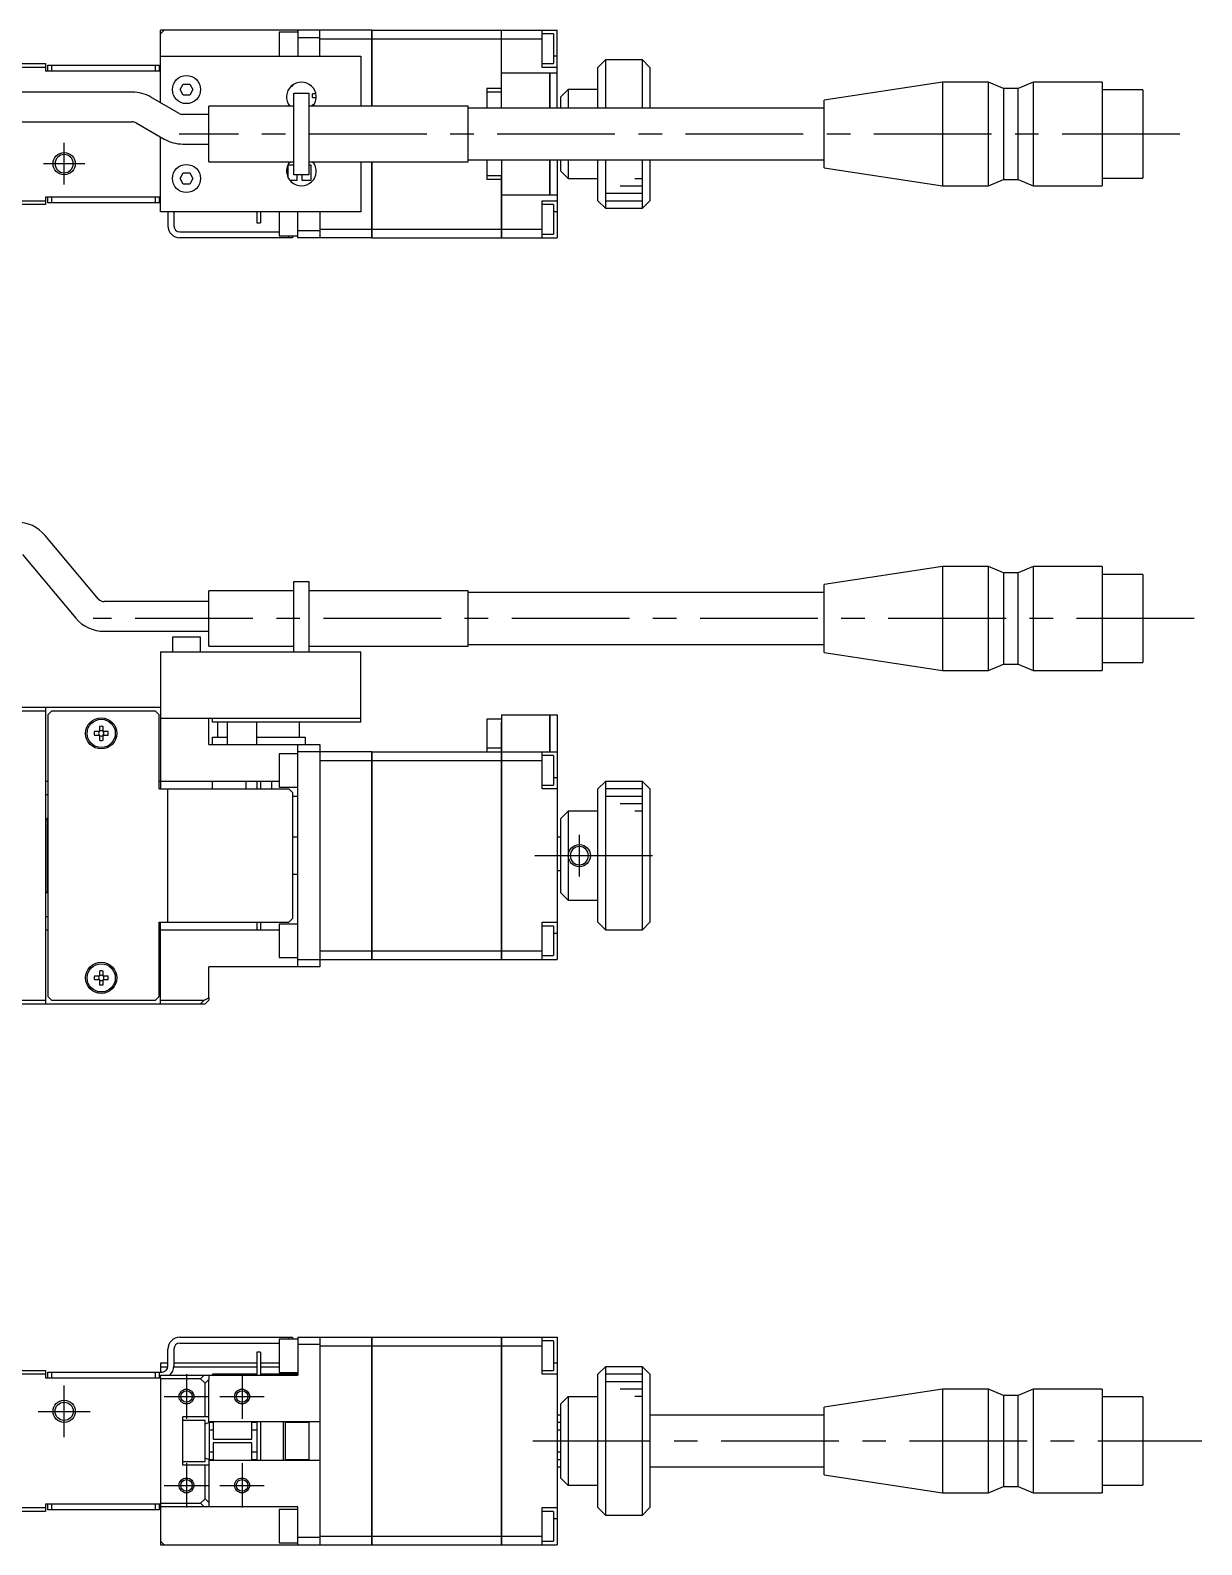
# Model space of a CAD drawing. Extents: x -1 to 626, y -8 to 214.
# Drawn here: x 147.4 to 305.4, y 10 to 214.4 of the extents above; entities that cross this region are included whole.
import ezdxf

# ---------------------------------------------------------------- set-up
doc = ezdxf.new("R2010")
doc.units = 0
doc.header["$LTSCALE"] = 0.5
doc.linetypes.add('CENTER', pattern=[50.8, 31.75, -6.35, 6.35, -6.35])
for name, color, linetype in [('MSM_CENTER', 1, 'CENTER'), ('MSM_CONTINUOUS', 7, 'CONTINUOUS'), ('MSM_NARROW', 5, 'CONTINUOUS')]:
    doc.layers.add(name, color=color, linetype=linetype)

msp = doc.modelspace()

# ---------------------------------------------------------------- linework, layer by layer
at = {"layer": 'MSM_CENTER'}
for p, q in [((302.500001, 200.387477), (167.500001, 200.387477)), ((152.000001, 193.587476), (152.000001, 199.187476)), ((149.200001, 196.387476), (154.800001, 196.387476)), ((304.446118, 135.000001), (155.933815, 135.000001)), ((221.499997, 100.199924), (221.499997, 105.799924)), ((215.500001, 103.000001), (233.500001, 103.000001)), ((168.500001, 33), (168.500001, 27)), ((176.000001, 33), (176.000001, 27)), ((152.000001, 24.500001), (152.000001, 31.500001)), ((165.500001, 30), (171.500001, 30)), ((173.000001, 30), (179.000001, 30)), ((148.500001, 28.000001), (155.500001, 28.000001)), ((215.216783, 24), (305.441226, 24)), ((168.500001, 21), (168.500001, 15)), ((176.000001, 21), (176.000001, 15)), ((165.500001, 18), (171.500001, 18)), ((173.000001, 18), (179.000001, 18))]:
    msp.add_line(p, q, dxfattribs=at)
at = {"layer": 'MSM_CONTINUOUS'}
for p, q in [((165.000001, 204.614265), (165.000001, 214.387477)), ((165.000001, 213.887477), (165.500001, 214.387477)), ((193.490001, 214.387477), (165.000001, 214.387477)), ((181.000001, 214.137477), (181.000001, 210.887477)), ((183.500001, 214.137477), (181.000001, 214.137477)), ((183.500001, 214.387477), (183.500001, 210.887477)), ((186.500001, 213.387477), (183.500001, 213.387477)), ((186.500001, 210.887477), (186.500001, 214.387477)), ((186.500001, 213.23271), (193.490001, 213.23271)), ((193.490001, 204.137477), (193.490001, 214.387477)), ((193.500001, 214.377477), (193.490001, 214.377477)), ((193.500001, 213.228817), (193.490001, 213.228817)), ((193.500001, 214.387477), (210.990001, 214.387477)), ((193.500001, 214.387477), (193.500001, 204.137477)), ((193.500001, 213.23271), (210.990001, 213.23271)), ((210.990001, 206.040477), (210.990001, 214.387477)), ((211.000001, 214.377477), (210.990001, 214.377477)), ((211.000001, 213.228817), (210.990001, 213.228817)), ((211.000001, 203.887477), (211.000001, 214.387477)), ((211.000001, 214.387477), (218.500001, 214.387477)), ((211.000001, 213.23271), (216.500001, 213.23271)), ((216.500001, 209.387477), (216.500001, 214.387477)), ((218.000001, 213.887477), (216.500001, 213.887477)), ((218.000001, 213.887477), (218.000001, 209.887477)), ((218.500001, 203.887477), (218.500001, 214.387477)), ((165.000001, 210.887477), (192.000001, 210.887477)), ((192.000001, 210.887477), (192.000001, 204.137477)), ((218.500001, 210.887477), (218.000001, 210.887477)), ((58.000001, 209.887476), (149.500001, 209.887476)), ((149.500001, 209.387476), (134.000001, 209.387476)), ((149.500001, 209.887476), (149.500001, 208.887476)), ((165.000001, 208.887476), (149.500001, 208.887476)), ((149.800001, 208.887476), (149.800001, 209.687476)), ((149.800001, 209.687476), (164.800001, 209.687476)), ((150.300001, 209.687476), (150.300001, 208.887476)), ((164.300001, 208.887476), (164.300001, 209.687476)), ((164.800001, 209.687476), (164.800001, 208.887476)), ((211.000001, 208.637477), (217.490001, 208.637477)), ((216.500001, 209.887477), (218.000001, 209.887477)), ((218.500001, 209.387477), (216.500001, 209.387477)), ((217.490001, 203.887477), (217.490001, 208.637477)), ((217.500001, 208.627477), (217.490001, 208.627477)), ((217.500001, 208.637477), (217.500001, 203.887477)), ((217.500001, 208.637477), (218.300001, 208.637477)), ((218.300001, 208.616499), (218.300001, 208.637477)), ((218.500001, 208.616499), (218.300001, 208.616499)), ((225.000001, 210.387477), (224.000001, 209.387477)), ((224.000001, 203.887477), (224.000001, 209.387477)), ((225.000001, 210.387477), (225.000001, 203.887477)), ((230.000001, 210.387477), (225.000001, 210.387477)), ((230.000001, 203.887477), (230.000001, 210.387477)), ((231.000001, 209.387477), (230.000001, 210.387477)), ((231.000001, 209.387477), (231.000001, 203.887477)), ((167.633976, 206.387477), (168.066988, 207.137477)), ((168.066988, 207.137477), (168.933014, 207.137477)), ((168.933014, 207.137477), (169.366026, 206.387477)), ((209.000001, 206.540477), (209.000001, 203.887477)), ((210.990001, 206.540477), (209.000001, 206.540477)), ((270.500001, 207.387477), (254.500001, 204.957477)), ((270.500001, 207.387477), (270.500001, 193.387477)), ((276.700001, 207.387477), (270.500001, 207.387477)), ((276.700001, 193.387477), (276.700001, 207.387477)), ((278.700001, 206.537477), (276.700001, 207.387477)), ((278.700001, 206.537477), (278.700001, 194.237477)), ((280.700001, 206.537477), (278.700001, 206.537477)), ((282.700001, 207.387477), (280.700001, 206.537477)), ((280.700001, 194.237477), (280.700001, 206.537477)), ((282.700001, 207.387477), (282.700001, 193.387477)), ((292.000001, 207.387477), (282.700001, 207.387477)), ((292.000001, 207.387477), (292.000001, 193.387477)), ((161.19518, 206.037476), (140.000001, 206.037476)), ((167.499028, 203.171451), (163.69518, 205.367603)), ((168.066988, 205.637477), (167.633976, 206.387477)), ((168.933014, 205.637477), (168.066988, 205.637477)), ((169.366026, 206.387477), (168.933014, 205.637477)), ((183.000001, 194.887477), (183.000001, 205.887477)), ((183.000001, 205.887477), (185.000001, 205.887477)), ((185.000001, 205.887477), (185.000001, 194.887477)), ((185.500001, 205.312479), (185.500001, 205.812479)), ((185.954323, 205.812479), (185.500001, 205.812479)), ((185.500001, 205.312479), (185.998594, 205.312479)), ((211.000001, 206.040477), (209.000001, 206.040477)), ((219.000001, 205.387477), (220.000001, 206.387477)), ((219.000001, 203.887477), (219.000001, 205.387477)), ((220.000001, 206.387477), (220.000001, 203.887477)), ((224.000001, 206.387477), (220.000001, 206.387477)), ((254.500001, 195.817477), (254.500001, 204.957477)), ((297.500001, 206.337477), (292.000001, 206.337477)), ((297.500001, 206.337477), (297.500001, 194.437477)), ((171.500001, 203.037476), (167.999028, 203.037476)), ((171.500001, 196.637477), (171.500001, 204.137477)), ((183.000001, 204.137477), (171.500001, 204.137477)), ((206.500001, 204.137477), (185.000001, 204.137477)), ((185.500001, 204.137477), (185.500001, 204.312479)), ((185.68653, 204.312479), (185.500001, 204.312479)), ((206.500001, 196.637477), (206.500001, 204.137477)), ((254.500001, 203.887477), (206.500001, 203.887477)), ((140.000001, 202.037476), (161.19518, 202.037476)), ((161.69518, 201.903502), (165.499028, 199.707349)), ((165.000001, 189.887477), (165.000001, 199.995462)), ((167.999028, 199.037476), (171.500001, 199.037476)), ((171.500001, 196.637477), (183.000001, 196.637477)), ((185.000001, 196.637477), (206.500001, 196.637477)), ((192.000001, 196.637477), (192.000001, 189.887477)), ((193.490001, 186.387477), (193.490001, 196.637477)), ((193.500001, 196.637477), (193.500001, 186.387477)), ((206.500001, 196.887477), (254.500001, 196.887477)), ((209.000001, 196.887477), (209.000001, 194.234477)), ((211.000001, 196.887477), (211.000001, 186.387477)), ((217.490001, 192.137477), (217.490001, 196.887477)), ((217.500001, 196.887477), (217.500001, 192.137477)), ((218.500001, 196.887477), (218.500001, 186.387477)), ((219.000001, 195.387477), (219.000001, 196.887477)), ((220.000001, 196.887477), (220.000001, 194.387477)), ((224.000001, 191.387477), (224.000001, 196.887477)), ((225.000001, 196.887477), (225.000001, 190.387477)), ((230.000001, 190.387477), (230.000001, 196.887477)), ((231.000001, 196.887477), (231.000001, 191.387477)), ((167.633976, 194.387477), (168.066988, 195.137477)), ((168.066988, 193.637477), (167.633976, 194.387477)), ((168.066988, 195.137477), (168.933014, 195.137477)), ((168.933014, 195.137477), (169.366026, 194.387477)), ((169.366026, 194.387477), (168.933014, 193.637477)), ((182.167501, 196.164979), (182.167501, 194.586263)), ((183.000001, 196.164979), (182.167501, 196.164979)), ((185.000001, 194.887477), (183.000001, 194.887477)), ((183.417501, 194.164979), (183.417501, 194.887477)), ((184.072501, 194.887477), (184.072501, 194.164979)), ((185.322501, 196.164979), (185.000001, 196.164979)), ((185.322501, 194.164979), (185.322501, 196.164979)), ((211.000001, 194.734477), (209.000001, 194.734477)), ((210.990001, 194.234477), (209.000001, 194.234477)), ((210.990001, 186.387477), (210.990001, 194.734477)), ((220.000001, 194.387477), (219.000001, 195.387477)), ((220.000001, 194.387477), (224.000001, 194.387477)), ((254.500001, 195.817477), (270.500001, 193.387477)), ((276.700001, 193.387477), (278.700001, 194.237477)), ((278.700001, 194.237477), (280.700001, 194.237477)), ((280.700001, 194.237477), (282.700001, 193.387477)), ((292.000001, 194.437477), (297.500001, 194.437477)), ((168.933014, 193.637477), (168.066988, 193.637477)), ((182.417124, 194.164979), (183.417501, 194.164979)), ((184.072501, 194.164979), (185.322501, 194.164979)), ((217.490001, 192.137477), (211.000001, 192.137477)), ((217.500001, 192.147477), (217.490001, 192.147477)), ((218.300001, 192.137477), (217.500001, 192.137477)), ((218.300001, 192.158455), (218.500001, 192.158455)), ((218.300001, 192.137477), (218.300001, 192.158455)), ((270.500001, 193.387477), (276.700001, 193.387477)), ((282.700001, 193.387477), (292.000001, 193.387477)), ((149.500001, 190.887476), (136.500001, 190.887476)), ((136.612373, 191.387476), (149.500001, 191.387476)), ((165.000001, 191.887476), (149.500001, 191.887476)), ((149.500001, 191.887476), (149.500001, 190.887476)), ((149.800001, 191.087476), (149.800001, 191.887476)), ((165.000001, 191.087476), (149.800001, 191.087476)), ((150.300001, 191.887476), (150.300001, 191.087476)), ((164.300001, 191.087476), (164.300001, 191.887476)), ((164.800001, 191.887476), (164.800001, 191.087476)), ((216.500001, 191.387477), (218.500001, 191.387477)), ((216.500001, 186.387477), (216.500001, 191.387477)), ((218.000001, 190.887477), (216.500001, 190.887477)), ((218.000001, 190.887477), (218.000001, 186.887477)), ((224.000001, 191.387477), (225.000001, 190.387477)), ((225.000001, 190.387477), (230.000001, 190.387477)), ((230.000001, 190.387477), (231.000001, 191.387477)), ((192.000001, 189.887477), (165.000001, 189.887477)), ((166.000001, 189.887477), (166.000001, 187.987476)), ((166.800001, 189.887477), (166.800001, 187.987476)), ((178.000001, 189.887477), (178.000001, 188.387477)), ((178.000001, 188.387477), (178.500001, 188.387477)), ((178.500001, 189.887477), (178.500001, 188.387477)), ((181.000001, 189.887477), (181.000001, 186.637477)), ((183.500001, 186.387477), (183.500001, 189.887477)), ((186.500001, 189.887477), (186.500001, 186.387477)), ((218.500001, 189.887477), (218.000001, 189.887477)), ((167.600001, 187.187476), (181.000001, 187.187476)), ((182.800001, 186.387476), (167.600001, 186.387476)), ((181.000001, 186.637477), (183.500001, 186.637477)), ((182.300001, 186.387476), (182.300001, 186.637477)), ((182.800001, 186.637477), (182.800001, 186.387476)), ((183.500001, 187.387477), (186.500001, 187.387477)), ((193.490001, 186.387477), (183.500001, 186.387477)), ((186.500001, 187.542245), (193.490001, 187.542245)), ((193.500001, 187.546138), (193.490001, 187.546138)), ((193.500001, 186.397477), (193.490001, 186.397477)), ((193.500001, 187.542245), (210.990001, 187.542245)), ((193.500001, 186.387477), (210.990001, 186.387477)), ((211.000001, 187.546138), (210.990001, 187.546138)), ((211.000001, 186.397477), (210.990001, 186.397477)), ((211.000001, 187.542245), (216.500001, 187.542245)), ((211.000001, 186.387477), (218.500001, 186.387477)), ((216.500001, 186.887477), (218.000001, 186.887477)), ((156.631906, 137.632591), (149.4313, 146.213939)), ((146.367122, 143.642789), (153.567728, 135.061441)), ((270.500001, 142.000001), (254.500001, 139.570001)), ((270.500001, 142.000001), (270.500001, 128.000001)), ((276.700001, 142.000001), (270.500001, 142.000001)), ((276.700001, 128.000001), (276.700001, 142.000001)), ((278.700001, 141.150001), (276.700001, 142.000001)), ((278.700001, 141.150001), (278.700001, 128.850001)), ((280.700001, 141.150001), (278.700001, 141.150001)), ((282.700001, 142.000001), (280.700001, 141.150001)), ((280.700001, 128.850001), (280.700001, 141.150001)), ((282.700001, 142.000001), (282.700001, 128.000001)), ((292.000001, 142.000001), (282.700001, 142.000001)), ((292.000001, 142.000001), (292.000001, 128.000001)), ((183.000001, 140.000001), (185.000001, 140.000001)), ((183.000001, 130.500001), (183.000001, 140.000001)), ((185.000001, 140.000001), (185.000001, 130.500001)), ((254.500001, 130.430001), (254.500001, 139.570001)), ((297.500001, 140.950001), (292.000001, 140.950001)), ((297.500001, 140.950001), (297.500001, 129.050001)), ((171.500001, 137.275379), (157.397951, 137.275379)), ((171.500001, 131.250001), (171.500001, 138.750001)), ((183.000001, 138.750001), (171.500001, 138.750001)), ((206.500001, 138.750001), (185.000001, 138.750001)), ((206.500001, 131.250001), (206.500001, 138.750001)), ((254.500001, 138.500001), (206.500001, 138.500001)), ((157.397951, 133.275379), (171.500001, 133.275379)), ((170.400001, 132.500001), (166.600001, 132.500001)), ((166.600001, 132.500001), (166.600001, 130.500001)), ((170.400001, 130.500001), (170.400001, 132.500001)), ((171.500001, 131.250001), (183.000001, 131.250001)), ((185.000001, 131.250001), (206.500001, 131.250001)), ((206.500001, 131.500001), (254.500001, 131.500001)), ((165.000001, 130.500001), (192.000001, 130.500001)), ((165.000001, 130.500001), (165.000001, 112.000001)), ((192.000001, 121.000001), (192.000001, 130.500001)), ((254.500001, 130.430001), (270.500001, 128.000001)), ((276.700001, 128.000001), (278.700001, 128.850001)), ((278.700001, 128.850001), (280.700001, 128.850001)), ((280.700001, 128.850001), (282.700001, 128.000001)), ((292.000001, 129.050001), (297.500001, 129.050001)), ((270.500001, 128.000001), (276.700001, 128.000001)), ((282.700001, 128.000001), (292.000001, 128.000001)), ((165.000001, 123.000001), (127.500001, 123.000001)), ((149.500001, 123.000001), (149.500001, 83.000001)), ((149.500001, 122.500001), (137.112373, 122.500001)), ((150.300001, 122.500001), (149.800001, 122.000001)), ((149.800001, 122.000001), (149.800001, 84.000001)), ((164.300001, 122.500001), (150.300001, 122.500001)), ((164.800001, 122.000001), (164.300001, 122.500001)), ((164.800001, 112.000001), (164.800001, 122.000001)), ((192.000001, 121.500001), (165.000001, 121.500001)), ((171.500003, 118.000001), (171.500003, 121.500001)), ((172.000001, 121.000001), (172.000001, 121.500001)), ((192.000001, 121.000001), (172.000001, 121.000001)), ((172.750001, 119.000001), (172.750001, 121.000001)), ((174.000001, 121.000001), (174.000001, 118.000001)), ((178.000001, 118.000001), (178.000001, 121.000001)), ((183.750001, 119.000001), (183.750001, 121.000001)), ((209.000001, 121.400001), (209.000001, 117.000001)), ((211.000001, 121.400001), (209.000001, 121.400001)), ((210.990001, 89.000001), (210.990001, 121.000001)), ((210.990001, 121.000001), (211.000001, 121.000001)), ((211.000001, 122.000001), (211.000001, 89.000001)), ((211.000001, 122.000001), (217.490001, 122.000001)), ((217.490001, 117.000001), (217.490001, 122.000001)), ((217.500001, 121.990001), (217.490001, 121.990001)), ((217.500001, 122.000001), (217.500001, 117.000001)), ((217.500001, 122.000001), (218.500001, 122.000001)), ((218.500001, 122.000001), (218.500001, 89.000001)), ((156.760001, 119.740001), (156.080817, 119.740001)), ((156.080817, 119.260001), (156.760001, 119.260001)), ((156.760001, 120.419186), (156.760001, 119.740001)), ((156.760001, 119.260001), (156.760001, 118.580817)), ((157.240001, 119.740001), (157.240001, 120.419186)), ((157.919185, 119.740001), (157.240001, 119.740001)), ((157.240001, 118.580817), (157.240001, 119.260001)), ((157.240001, 119.260001), (157.919185, 119.260001)), ((172.000001, 118.000001), (172.000001, 119.000001)), ((172.000001, 119.000001), (174.000001, 119.000001)), ((178.000001, 119.000001), (184.500001, 119.000001)), ((184.500001, 119.000001), (184.500001, 118.000001)), ((171.500003, 118.000001), (186.500001, 118.000001)), ((181.000001, 116.750001), (181.000001, 112.250001)), ((183.500001, 116.750001), (181.000001, 116.750001)), ((183.500001, 88.000001), (183.500001, 118.000001)), ((193.490001, 117.000001), (183.500001, 117.000001)), ((186.500001, 118.000001), (186.500001, 88.000001)), ((193.490001, 89.000001), (193.490001, 117.000001)), ((193.500001, 116.990001), (193.490001, 116.990001)), ((193.500001, 117.000001), (210.990001, 117.000001)), ((193.500001, 117.000001), (193.500001, 89.000001)), ((210.990001, 117.500001), (209.000001, 117.500001)), ((211.000001, 116.990001), (210.990001, 116.990001)), ((211.000001, 117.000001), (218.500001, 117.000001)), ((216.500001, 112.000001), (216.500001, 117.000001)), ((186.500001, 115.845234), (193.490001, 115.845234)), ((193.500001, 115.841341), (193.490001, 115.841341)), ((193.500001, 115.845234), (210.990001, 115.845234)), ((211.000001, 115.841341), (210.990001, 115.841341)), ((211.000001, 115.845234), (216.500001, 115.845234)), ((218.000001, 116.500001), (216.500001, 116.500001)), ((218.000001, 116.500001), (218.000001, 112.500001)), ((149.800001, 113.000001), (149.500001, 113.000001)), ((181.000001, 113.000001), (164.800001, 113.000001)), ((172.000001, 112.000001), (172.000001, 113.000001)), ((176.500001, 113.000001), (176.500001, 112.000001)), ((178.000001, 113.000001), (178.000001, 112.000001)), ((178.500001, 113.000001), (178.500001, 112.000001)), ((180.000001, 112.000001), (180.000001, 113.000001)), ((216.500001, 112.500001), (218.000001, 112.500001)), ((218.500001, 113.500001), (218.000001, 113.500001)), ((225.000001, 113.000001), (224.000001, 112.000001)), ((225.000001, 113.000001), (225.000001, 93.000001)), ((230.000001, 113.000001), (225.000001, 113.000001)), ((230.000001, 93.000001), (230.000001, 113.000001)), ((231.000001, 112.000001), (230.000001, 113.000001)), ((149.500001, 111.250001), (149.800001, 111.250001)), ((164.800001, 112.000001), (182.300001, 112.000001)), ((166.000001, 94.000001), (166.000001, 112.000001)), ((181.000001, 112.250001), (183.500001, 112.250001)), ((182.800001, 111.500001), (182.300001, 112.000001)), ((182.800001, 111.500001), (182.800001, 94.500001)), ((183.500001, 111.000001), (182.800001, 111.000001)), ((218.500001, 112.000001), (216.500001, 112.000001)), ((224.000001, 94.000001), (224.000001, 112.000001)), ((231.000001, 112.000001), (231.000001, 94.000001)), ((219.000001, 108.000001), (220.000001, 109.000001)), ((224.000001, 109.000001), (220.000001, 109.000001)), ((220.000001, 109.000001), (220.000001, 97.000001)), ((149.700001, 108.000001), (149.500001, 107.800001)), ((149.700001, 108.000001), (149.700001, 98.000001)), ((149.800001, 108.000001), (149.700001, 108.000001)), ((219.000001, 98.000001), (219.000001, 108.000001)), ((183.500001, 105.500001), (182.800001, 105.500001)), ((219.000001, 105.500001), (218.500001, 105.500001)), ((182.800001, 100.500001), (183.500001, 100.500001)), ((218.500001, 101.000001), (219.000001, 101.000001)), ((149.500001, 98.200001), (149.700001, 98.000001)), ((149.700001, 98.000001), (149.800001, 98.000001)), ((220.000001, 97.000001), (219.000001, 98.000001)), ((220.000001, 97.000001), (224.000001, 97.000001)), ((149.800001, 94.750001), (149.500001, 94.750001)), ((182.300001, 94.000001), (182.800001, 94.500001)), ((149.500001, 93.000001), (149.800001, 93.000001)), ((164.800001, 84.000001), (164.800001, 94.000001)), ((164.800001, 94.000001), (182.300001, 94.000001)), ((164.800001, 93.000001), (181.000001, 93.000001)), ((165.000001, 83.000001), (165.000001, 94.000001)), ((178.000001, 94.000001), (178.000001, 93.000001)), ((178.500001, 94.000001), (178.500001, 93.000001)), ((181.000001, 93.750001), (181.000001, 89.250001)), ((183.500001, 93.750001), (181.000001, 93.750001)), ((216.500001, 94.000001), (218.500001, 94.000001)), ((216.500001, 89.000001), (216.500001, 94.000001)), ((218.000001, 93.500001), (216.500001, 93.500001)), ((218.000001, 93.500001), (218.000001, 89.500001)), ((218.500001, 92.500001), (218.000001, 92.500001)), ((224.000001, 94.000001), (225.000001, 93.000001)), ((225.000001, 93.000001), (230.000001, 93.000001)), ((230.000001, 93.000001), (231.000001, 94.000001)), ((186.500001, 90.154769), (193.490001, 90.154769)), ((193.500001, 90.158662), (193.490001, 90.158662)), ((193.500001, 90.154769), (210.990001, 90.154769)), ((211.000001, 90.158662), (210.990001, 90.158662)), ((211.000001, 90.154769), (216.500001, 90.154769)), ((171.500002, 83.806187), (171.500001, 88.000001)), ((186.500001, 88.000001), (171.500001, 88.000001)), ((181.000001, 89.250001), (183.500001, 89.250001)), ((183.500001, 89.000001), (193.490001, 89.000001)), ((193.500001, 89.010001), (193.490001, 89.010001)), ((193.500001, 89.000001), (210.990001, 89.000001)), ((211.000001, 89.010001), (210.990001, 89.010001)), ((211.000001, 89.000001), (218.500001, 89.000001)), ((216.500001, 89.500001), (218.000001, 89.500001)), ((156.760001, 86.740001), (156.080817, 86.740001)), ((156.080817, 86.260001), (156.760001, 86.260001)), ((156.760001, 87.419186), (156.760001, 86.740001)), ((156.760001, 86.260001), (156.760001, 85.580817)), ((157.240001, 86.740001), (157.240001, 87.419186)), ((157.919185, 86.740001), (157.240001, 86.740001)), ((157.240001, 85.580817), (157.240001, 86.260001)), ((157.240001, 86.260001), (157.919185, 86.260001)), ((149.800001, 84.000001), (150.300001, 83.500001)), ((164.300001, 83.500001), (164.800001, 84.000001)), ((170.887629, 83.500001), (171.500002, 83.806187)), ((171.500002, 83.806187), (171.500001, 83.500001)), ((127.500001, 83.000001), (171.000001, 83.000001)), ((137.112373, 83.500001), (149.500001, 83.500001)), ((150.300001, 83.500001), (164.300001, 83.500001)), ((165.000001, 83.500001), (170.887629, 83.500001)), ((170.387629, 83.000001), (170.887629, 83.500001)), ((171.500001, 83.500001), (171.000001, 83.000001)), ((167.600001, 38.000001), (182.800001, 38.000001)), ((167.600001, 37.200001), (181.000001, 37.200001)), ((181.000001, 37.75), (181.000001, 33.25)), ((183.500001, 37.75), (181.000001, 37.75)), ((182.300001, 37.75), (182.300001, 38.000001)), ((182.800001, 38.000001), (182.800001, 37.75)), ((183.500001, 38), (183.500001, 32.900002)), ((183.500001, 38), (193.490001, 38)), ((186.500001, 37), (183.500001, 37)), ((186.500001, 38), (186.500001, 10)), ((186.500001, 36.845232), (193.490001, 36.845232)), ((193.490001, 10), (193.490001, 38)), ((193.500001, 37.99), (193.490001, 37.99)), ((193.500001, 36.841339), (193.490001, 36.841339)), ((193.500001, 38), (210.990001, 38)), ((193.500001, 38), (193.500001, 10)), ((193.500001, 36.845232), (210.990001, 36.845232)), ((210.990001, 10), (210.990001, 38)), ((211.000001, 37.99), (210.990001, 37.99)), ((211.000001, 36.841339), (210.990001, 36.841339)), ((211.000001, 38), (218.500001, 38)), ((211.000001, 38), (211.000001, 10)), ((211.000001, 36.845232), (216.500001, 36.845232)), ((216.500001, 33), (216.500001, 38)), ((218.000001, 37.5), (216.500001, 37.5)), ((218.000001, 37.5), (218.000001, 33.5)), ((218.500001, 38), (218.500001, 10)), ((166.000001, 34.100001), (166.000001, 36.400001)), ((166.800001, 36.400001), (166.800001, 34.100001)), ((178.000001, 36), (178.000001, 32.900002)), ((178.500001, 36), (178.000001, 36)), ((178.500001, 36), (178.500001, 32.900002)), ((136.500001, 33.500001), (149.500001, 33.500001)), ((149.500001, 33.000001), (136.612373, 33.000001)), ((149.500001, 33.500001), (149.500001, 32.500001)), ((149.800001, 32.500001), (149.800001, 33.300001)), ((149.800001, 33.300001), (165.200001, 33.300001)), ((150.300001, 33.300001), (150.300001, 32.500001)), ((164.300001, 32.500001), (164.300001, 33.300001)), ((164.800001, 33.300001), (164.800001, 32.500001)), ((166.000001, 34.5), (165.000001, 34.5)), ((165.000001, 34.5), (165.000001, 33.300001)), ((165.000001, 34), (165.993726, 34)), ((165.000001, 32.900002), (183.500001, 32.900002)), ((165.000001, 32.500003), (165.000001, 32.900002)), ((166.796873, 34), (178.000001, 34)), ((178.000001, 34.5), (166.800001, 34.5)), ((170.387629, 32.400002), (170.887629, 32.900002)), ((171.500002, 32.900002), (171.500001, 32.287629)), ((178.000001, 32.999998), (172.000001, 32.999998)), ((172.000001, 32.999998), (172.000001, 32.900002)), ((181.000001, 34.5), (178.500001, 34.5)), ((178.500001, 34), (181.000001, 34)), ((183.500001, 32.999998), (178.500001, 32.999998)), ((181.000001, 33.25), (183.500001, 33.25)), ((216.500001, 33.5), (218.000001, 33.5)), ((218.500001, 33), (216.500001, 33)), ((218.500001, 34.5), (218.000001, 34.5)), ((225.000001, 34), (224.000001, 33)), ((224.000001, 15), (224.000001, 33)), ((225.000001, 34), (225.000001, 14)), ((230.000001, 34), (225.000001, 34)), ((230.000001, 14), (230.000001, 34)), ((231.000001, 33), (230.000001, 34)), ((231.000001, 33), (231.000001, 15)), ((149.500001, 32.500001), (165.000001, 32.500001)), ((165.000001, 32.500001), (165.000001, 10)), ((170.387629, 32.400002), (165.000001, 32.400002)), ((171.000001, 31.787629), (170.387629, 32.400002)), ((171.500001, 32.287629), (171.000001, 31.787629)), ((171.000001, 27.249999), (171.000001, 31.787629)), ((171.500001, 26.489477), (171.500001, 32.287629)), ((270.500001, 31), (254.500001, 28.57)), ((270.500001, 31), (270.500001, 17)), ((276.700001, 31), (270.500001, 31)), ((276.700001, 17), (276.700001, 31)), ((278.700001, 30.15), (276.700001, 31)), ((282.700001, 31), (280.700001, 30.15)), ((282.700001, 31), (282.700001, 17)), ((292.000001, 31), (282.700001, 31)), ((292.000001, 31), (292.000001, 17)), ((220.000001, 30), (219.000001, 29)), ((219.000001, 19), (219.000001, 29)), ((220.000001, 30), (220.000001, 18)), ((220.000001, 30), (224.000001, 30)), ((278.700001, 30.15), (278.700001, 17.85)), ((280.700001, 30.15), (278.700001, 30.15)), ((280.700001, 17.85), (280.700001, 30.15)), ((297.500001, 29.95), (292.000001, 29.95)), ((297.500001, 29.95), (297.500001, 18.05)), ((171.500001, 27.249999), (168.000001, 27.249999)), ((168.000001, 20.749999), (168.000001, 27.249999)), ((171.000001, 26.749999), (168.000001, 26.749999)), ((171.000001, 21.249999), (171.000001, 26.749999)), ((186.500001, 26.6), (171.500001, 26.6)), ((171.600001, 21.4), (171.600001, 26.6)), ((172.000001, 26.6), (172.000001, 26.5)), ((172.100001, 26.6), (172.100001, 24.250001)), ((177.300001, 24.250001), (177.300001, 26.6)), ((178.000001, 26.6), (178.000001, 21.4)), ((178.500001, 26.6), (178.500001, 21.4)), ((181.600001, 21.4), (181.600001, 26.6)), ((181.800001, 26.6), (181.800001, 21.4)), ((185.000001, 26.6), (185.000001, 21.4)), ((219.000001, 27.5), (218.500001, 27.5)), ((254.500001, 27.5), (231.000001, 27.5)), ((254.500001, 19.43), (254.500001, 28.57)), ((171.500001, 26.489477), (170.999728, 26.279653)), ((172.100001, 26.5), (171.600001, 26.5)), ((171.600001, 25.5), (172.100001, 25.5)), ((178.000001, 26.5), (177.300001, 26.5)), ((177.300001, 25.5), (178.000001, 25.5)), ((185.000001, 26.5), (181.800001, 26.5)), ((219.000001, 26.5), (218.500001, 26.5)), ((218.500001, 25.5), (219.000001, 25.5)), ((172.100001, 22.5), (171.600001, 22.5)), ((172.100001, 24.250001), (177.300001, 24.250001)), ((172.100001, 23.750001), (172.100001, 21.4)), ((177.300001, 23.750001), (172.100001, 23.750001)), ((177.300001, 21.4), (177.300001, 23.750001)), ((178.000001, 22.5), (177.300001, 22.5)), ((219.000001, 22.5), (218.500001, 22.5)), ((168.000001, 21.249999), (171.000001, 21.249999)), ((171.500001, 20.749999), (168.000001, 20.749999)), ((170.999652, 21.720388), (171.500001, 21.510522)), ((171.000001, 16.212372), (171.000001, 20.749999)), ((171.500001, 21.510522), (171.500001, 15.712372)), ((171.500001, 21.4), (186.500001, 21.4)), ((171.600001, 21.5), (172.100001, 21.5)), ((172.000001, 21.5), (172.000001, 21.4)), ((177.300001, 21.5), (178.000001, 21.5)), ((181.800001, 21.5), (185.000001, 21.5)), ((218.500001, 21.5), (219.000001, 21.5)), ((218.500001, 20.5), (219.000001, 20.5)), ((231.000001, 20.5), (254.500001, 20.5)), ((219.000001, 19), (220.000001, 18)), ((254.500001, 19.43), (270.500001, 17)), ((224.000001, 18), (220.000001, 18)), ((270.500001, 17), (276.700001, 17)), ((276.700001, 17), (278.700001, 17.85)), ((278.700001, 17.85), (280.700001, 17.85)), ((280.700001, 17.85), (282.700001, 17)), ((282.700001, 17), (292.000001, 17)), ((292.000001, 18.05), (297.500001, 18.05)), ((149.500001, 14.500001), (127.300001, 14.500001)), ((127.500001, 15.000001), (149.500001, 15.000001)), ((149.500001, 15.500001), (165.000001, 15.500001)), ((149.500001, 15.500001), (149.500001, 14.500001)), ((149.800001, 14.700001), (149.800001, 15.500001)), ((164.800001, 14.700001), (149.800001, 14.700001)), ((150.300001, 15.500001), (150.300001, 14.700001)), ((164.300001, 14.700001), (164.300001, 15.500001)), ((164.800001, 15.500001), (164.800001, 14.700001)), ((165.000001, 15.6), (170.387629, 15.6)), ((183.500001, 15.1), (165.000001, 15.1)), ((170.387629, 15.6), (171.000001, 16.212372)), ((170.887629, 15.1), (170.387629, 15.6)), ((171.000001, 16.212372), (171.500001, 15.712372)), ((171.500001, 15.712372), (171.500003, 15.1)), ((181.000001, 14.75), (181.000001, 10.25)), ((183.500001, 14.75), (181.000001, 14.75)), ((183.500001, 10), (183.500001, 15.1)), ((216.500001, 15), (218.500001, 15)), ((216.500001, 10), (216.500001, 15)), ((218.000001, 14.5), (216.500001, 14.5)), ((218.000001, 14.5), (218.000001, 10.5)), ((224.000001, 15), (225.000001, 14)), ((230.000001, 14), (231.000001, 15)), ((218.500001, 13.5), (218.000001, 13.5)), ((225.000001, 14), (230.000001, 14)), ((165.500001, 10), (165.000001, 10.5)), ((181.000001, 10.25), (183.500001, 10.25)), ((183.500001, 11), (186.500001, 11)), ((186.500001, 11.154767), (193.490001, 11.154767)), ((193.500001, 11.15866), (193.490001, 11.15866)), ((193.500001, 11.154767), (210.990001, 11.154767)), ((211.000001, 11.15866), (210.990001, 11.15866)), ((211.000001, 11.154767), (216.500001, 11.154767)), ((216.500001, 10.5), (218.000001, 10.5)), ((165.000001, 10), (193.490001, 10)), ((193.500001, 10.01), (193.490001, 10.01)), ((193.500001, 10), (210.990001, 10)), ((211.000001, 10.01), (210.990001, 10.01)), ((211.000001, 10), (218.500001, 10))]:
    msp.add_line(p, q, dxfattribs=at)
for centre, radius in [((168.500001, 206.387477), 1.9), ((168.500001, 194.387477), 1.9), ((157.000001, 119.500001), 2.1), ((157.000001, 119.500001), 1.9), ((157.000001, 86.500001), 2.1), ((157.000001, 86.500001), 1.9), ((168.500001, 30), 0.7835), ((176.000001, 30), 0.7835), ((152.000001, 28.000001), 1.2295), ((168.500001, 18), 0.7835), ((176.000001, 18), 0.7835)]:
    msp.add_circle(centre, radius, dxfattribs=at)
at = {"layer": 'MSM_CONTINUOUS', "extrusion": (0, 0, -1)}
for centre in [(-152.000001, 196.387476), (-221.499997, 102.999924)]:
    msp.add_circle(centre, 1.2295, dxfattribs=at)
at = {"layer": 'MSM_CONTINUOUS'}
for centre, radius, start, end in [((184.000001, 205.387477), 2, 321.317813, 218.68215917), ((182.700001, 207.054979), 0.2, 255.074363, 0.806255), ((161.19518, 201.037476), 5, 60, 90), ((167.999028, 204.037476), 1, 240, 270), ((161.19518, 201.037476), 1, 60, 90), ((167.999028, 204.037476), 5, 240, 270), ((184.000001, 195.387477), 2, 141.317813, 38.68219661), ((167.600001, 187.987476), 1.6, 180, 270), ((167.600001, 187.987476), 0.8, 180, 270), ((145.601078, 143.000001), 5, 40, 90), ((157.397951, 138.275379), 1, 220, 270), ((157.397951, 138.275379), 5, 220, 270), ((157.000001, 119.500001), 0.95, 165.36671, 194.63329), ((157.000001, 119.500001), 0.364721, 138.849633, 221.150367), ((157.000001, 119.500001), 0.95, 75.36671, 104.63329), ((157.000001, 119.500001), 0.364721, 48.849633, 131.150367), ((157.000001, 119.500001), 0.364721, 228.849633, 311.150367), ((157.000001, 119.500001), 0.95, 255.36671, 284.63329), ((157.000001, 119.500001), 0.364721, 318.849633, 41.150367), ((157.000001, 119.500001), 0.95, 345.36671, 14.63329), ((157.000001, 86.500001), 0.95, 165.36671, 194.63329), ((157.000001, 86.500001), 0.364721, 138.849633, 221.150367), ((157.000001, 86.500001), 0.95, 75.36671, 104.63329), ((157.000001, 86.500001), 0.364721, 48.849633, 131.150367), ((157.000001, 86.500001), 0.364721, 228.849633, 311.150367), ((157.000001, 86.500001), 0.364721, 318.849633, 41.150367), ((157.000001, 86.500001), 0.95, 345.36671, 14.63329), ((157.000001, 86.500001), 0.95, 255.36671, 284.63329), ((167.600001, 36.400001), 1.6, 90, 180), ((167.600001, 36.400001), 0.8, 90, 180), ((165.200001, 34.100001), 0.8, 270, 0), ((165.200001, 34.100001), 1.6, 311.409676, 0)]:
    msp.add_arc(centre, radius, start, end, dxfattribs=at)
at = {"layer": 'MSM_NARROW'}
for p, q in [((229.000001, 194.387477), (230.000001, 194.387477)), ((225.000001, 192.387477), (230.000001, 192.387477)), ((227.000001, 193.387477), (230.000001, 193.387477)), ((225.000001, 191.387477), (230.000001, 191.387477)), ((230.000001, 112.000001), (225.000001, 112.000001)), ((230.000001, 111.000001), (225.000001, 111.000001)), ((230.000001, 110.000001), (227.000001, 110.000001)), ((230.000001, 109.000001), (229.000001, 109.000001)), ((230.000001, 33), (225.000001, 33)), ((230.000001, 32), (225.000001, 32)), ((230.000001, 31), (227.000001, 31)), ((230.000001, 30), (229.000001, 30))]:
    msp.add_line(p, q, dxfattribs=at)
for centre, radius in [((152.000001, 196.387476), 1.5), ((221.499997, 102.999924), 1.5), ((168.500001, 30), 1), ((176.000001, 30), 1), ((152.000001, 28.000001), 1.5), ((168.500001, 18), 1), ((176.000001, 18), 1)]:
    msp.add_circle(centre, radius, dxfattribs=at)

doc.saveas('drawing.dxf')
